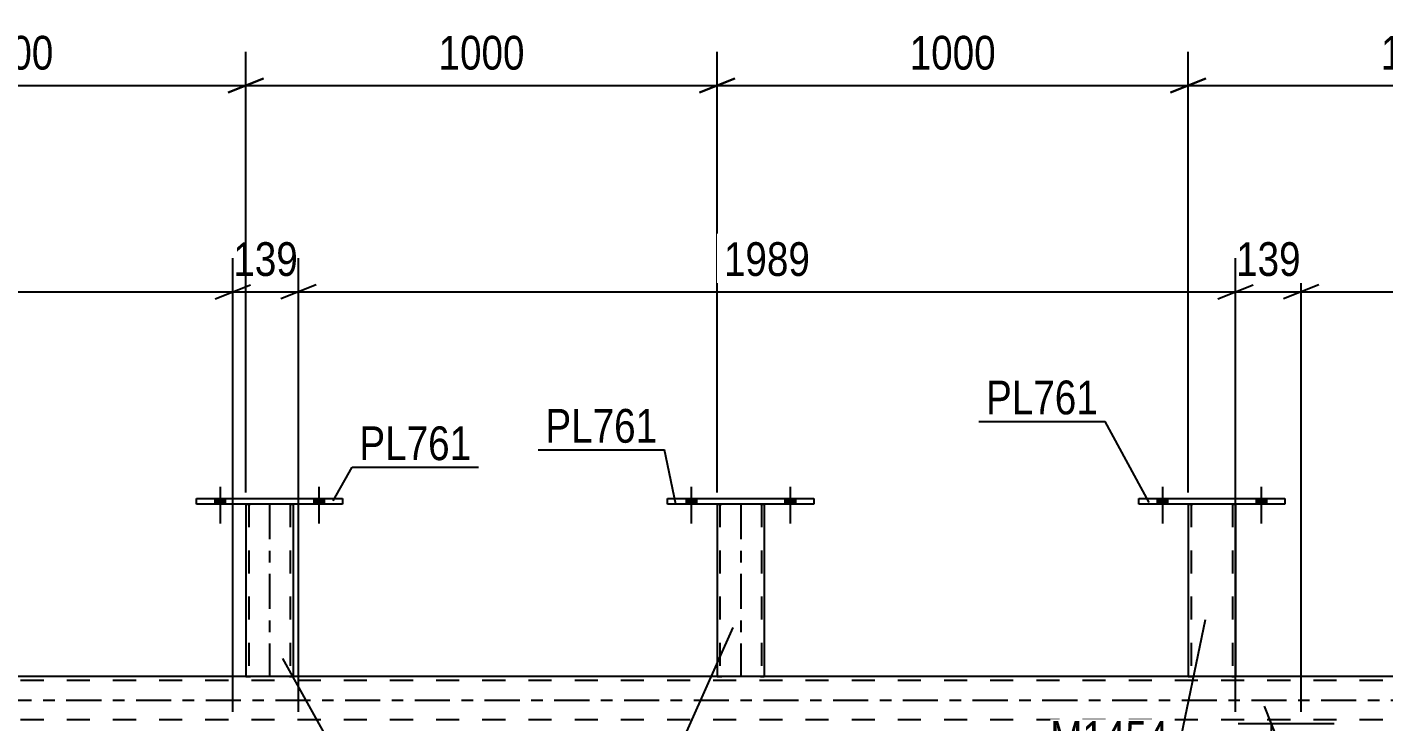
# Model space of a CAD drawing. Header units: millimetres. Extents: x 0 to 841, y 0 to 594.
# Drawn here: x 596.4 to 711.6, y 452.5 to 511.5 of the extents above; entities that cross this region are included whole.
import ezdxf

# ---------------------------------------------------------------- set-up
doc = ezdxf.new("R2010")
doc.units = ezdxf.units.MM
doc.linetypes.add('DXK_LINE_DOT2', pattern=[3.9198, 1.9599, -1.9599])
doc.linetypes.add('DXK_LINE_DOT3', pattern=[5.9187, 2.979, -0.9799, 0.9799, -0.9799])
doc.styles.add('Arial Narrow', font='ARIALN.TTF', dxfattribs={"height": 0.2})

# ---------------------------------------------------------------- blocks, each defined once
blk = doc.blocks.new('Bolt-814761001-3154 - 3038')
at = {"linetype": 'Continuous'}
for points in [[(652.34, 471), (653.22, 471), (653.22, 471.48), (652.34, 471.48)], [(660.74, 470.99), (661.62, 470.99), (661.62, 471.47), (660.74, 471.47)]]:
    blk.add_hatch(color=1, dxfattribs=at).paths.add_polyline_path(points)
at = {"color": 1, "linetype": 'Continuous'}
for p, q in [((652.78, 472.48), (652.78, 469.36)), ((661.18, 472.47), (661.18, 469.35)), ((652.34, 471.48), (652.34, 471)), ((653.22, 471.48), (653.22, 471)), ((660.74, 471.47), (660.74, 470.99)), ((661.62, 471.47), (661.62, 470.99))]:
    blk.add_line(p, q, dxfattribs=at)
blk = doc.blocks.new('Bolt-814761001-3045 - 3038')
at = {"linetype": 'Continuous'}
for points in [[(652.34, 471), (653.22, 471), (653.22, 471.48), (652.34, 471.48)], [(660.74, 470.99), (661.62, 470.99), (661.62, 471.47), (660.74, 471.47)]]:
    blk.add_hatch(color=1, dxfattribs=at).paths.add_polyline_path(points)
at = {"color": 1, "linetype": 'Continuous'}
for p, q in [((652.78, 472.48), (652.78, 469.36)), ((661.18, 472.47), (661.18, 469.35)), ((652.34, 471.48), (652.34, 471)), ((653.22, 471.48), (653.22, 471)), ((660.74, 471.47), (660.74, 470.99)), ((661.62, 471.47), (661.62, 470.99))]:
    blk.add_line(p, q, dxfattribs=at)
blk = doc.blocks.new('Part-814761001-3061 - 3038')
at = {"color": 2, "linetype": 'Continuous'}
for p, q in [((654.98, 471), (654.98, 456.36)), ((658.98, 471), (658.98, 456.36)), ((655.02, 456.36), (654.98, 456.36)), ((655.12, 456.36), (655.02, 456.36)), ((655.28, 456.36), (655.12, 456.36)), ((658.68, 456.36), (655.28, 456.36)), ((658.84, 456.36), (658.68, 456.36)), ((658.94, 456.36), (658.84, 456.36)), ((658.98, 456.36), (658.94, 456.36))]:
    blk.add_line(p, q, dxfattribs=at)
at = {"color": 7, "linetype": 'DXK_LINE_DOT2'}
for p, q in [((654.98, 471), (654.98, 471)), ((654.98, 471), (654.98, 471)), ((654.98, 471), (654.98, 471)), ((655.02, 471), (654.98, 471)), ((654.98, 471), (655.02, 471)), ((655.12, 471), (655.02, 471)), ((655.02, 471), (655.12, 471)), ((655.28, 471), (655.12, 471)), ((655.12, 471), (655.28, 471)), ((655.22, 471), (655.22, 471)), ((655.22, 471), (655.22, 456.36)), ((655.24, 471), (655.22, 471)), ((655.22, 471), (655.24, 471)), ((655.29, 471), (655.24, 471)), ((655.24, 471), (655.29, 471)), ((658.69, 471), (655.28, 471)), ((658.69, 471), (655.28, 471)), ((658.6, 471), (655.29, 471)), ((655.29, 471), (655.37, 471)), ((658.67, 471), (655.37, 471)), ((658.67, 471), (658.6, 471)), ((658.73, 471), (658.67, 471)), ((658.67, 471), (658.73, 471)), ((658.69, 471), (658.84, 471)), ((658.84, 471), (658.69, 471)), ((658.74, 471), (658.73, 471)), ((658.73, 471), (658.74, 471)), ((658.74, 471), (658.74, 471)), ((658.74, 471), (658.74, 456.36)), ((658.84, 471), (658.95, 471)), ((658.95, 471), (658.84, 471)), ((658.95, 471), (658.98, 471)), ((658.98, 471), (658.95, 471)), ((658.98, 471), (658.98, 471)), ((658.98, 471), (658.98, 471)), ((658.98, 471), (658.98, 471)), ((654.98, 456.36), (655.02, 456.36)), ((655.02, 456.36), (655.12, 456.36)), ((655.12, 456.36), (655.28, 456.36)), ((655.24, 456.36), (655.22, 456.36)), ((655.22, 456.36), (655.24, 456.36)), ((655.29, 456.36), (655.24, 456.36)), ((655.24, 456.36), (655.28, 456.36)), ((658.68, 456.36), (655.28, 456.36)), ((655.28, 456.36), (655.29, 456.36)), ((658.59, 456.36), (655.29, 456.36)), ((655.29, 456.36), (655.37, 456.36)), ((658.67, 456.36), (655.37, 456.36)), ((658.67, 456.36), (658.59, 456.36)), ((658.72, 456.36), (658.67, 456.36)), ((658.67, 456.36), (658.72, 456.36)), ((658.68, 456.36), (658.84, 456.36)), ((658.74, 456.36), (658.72, 456.36)), ((658.72, 456.36), (658.74, 456.36)), ((658.84, 456.36), (658.94, 456.36)), ((658.94, 456.36), (658.98, 456.36))]:
    blk.add_line(p, q, dxfattribs=at)
at = {"color": 7, "linetype": 'DXK_LINE_DOT3'}
blk.add_line((656.98, 471), (656.98, 456.36), dxfattribs=at)
blk = doc.blocks.new('Part-814761001-3066 - 3038')
at = {"color": 2, "linetype": 'Continuous'}
for p, q in [((650.78, 471), (650.78, 471.48)), ((650.78, 471.48), (663.18, 471.47)), ((663.18, 471.47), (663.18, 470.99)), ((663.18, 470.99), (650.78, 471))]:
    blk.add_line(p, q, dxfattribs=at)
blk = doc.blocks.new('Part-814761001-3122 - 3038')
at = {"color": 2, "linetype": 'Continuous'}
for p, q in [((610.78, 471), (610.78, 471.48)), ((610.78, 471.48), (623.18, 471.47)), ((623.18, 471.47), (623.18, 470.99)), ((623.18, 470.99), (610.78, 471))]:
    blk.add_line(p, q, dxfattribs=at)
blk = doc.blocks.new('Part-814761001-3135 - 3038')
at = {"color": 2, "linetype": 'Continuous'}
for p, q in [((690.78, 471), (690.78, 471.48)), ((690.78, 471.48), (703.18, 471.47)), ((703.18, 471.47), (703.18, 470.99)), ((703.18, 470.99), (690.78, 471))]:
    blk.add_line(p, q, dxfattribs=at)
blk = doc.blocks.new('Part-814761001-3170 - 3038')
at = {"color": 2, "linetype": 'Continuous'}
for p, q in [((694.98, 471), (694.98, 456.36)), ((698.98, 471), (698.98, 456.36)), ((695.02, 456.36), (694.98, 456.36)), ((695.12, 456.36), (695.02, 456.36)), ((695.28, 456.36), (695.12, 456.36)), ((698.68, 456.36), (695.28, 456.36)), ((698.84, 456.36), (698.68, 456.36)), ((698.94, 456.36), (698.84, 456.36)), ((698.98, 456.36), (698.94, 456.36))]:
    blk.add_line(p, q, dxfattribs=at)
at = {"color": 7, "linetype": 'DXK_LINE_DOT2'}
for p, q in [((694.98, 471), (694.98, 471)), ((694.98, 471), (694.98, 471)), ((694.98, 471), (694.98, 471)), ((695.02, 471), (694.98, 471)), ((694.98, 471), (695.02, 471)), ((695.12, 471), (695.02, 471)), ((695.02, 471), (695.12, 471)), ((695.28, 471), (695.12, 471)), ((695.12, 471), (695.28, 471)), ((695.22, 471), (695.22, 471)), ((695.22, 471), (695.22, 456.36)), ((695.24, 471), (695.22, 471)), ((695.22, 471), (695.24, 471)), ((695.29, 471), (695.24, 471)), ((695.24, 471), (695.29, 471)), ((698.69, 471), (695.28, 471)), ((698.69, 471), (695.28, 471)), ((698.6, 471), (695.29, 471)), ((695.29, 471), (695.37, 471)), ((698.67, 471), (695.37, 471)), ((698.67, 471), (698.6, 471)), ((698.73, 471), (698.67, 471)), ((698.67, 471), (698.73, 471)), ((698.69, 471), (698.84, 471)), ((698.84, 471), (698.69, 471)), ((698.74, 471), (698.73, 471)), ((698.73, 471), (698.74, 471)), ((698.74, 471), (698.74, 471)), ((698.74, 471), (698.74, 456.36)), ((698.84, 471), (698.95, 471)), ((698.95, 471), (698.84, 471)), ((698.95, 471), (698.98, 471)), ((698.98, 471), (698.95, 471)), ((698.98, 471), (698.98, 471)), ((698.98, 471), (698.98, 471)), ((698.98, 471), (698.98, 471)), ((694.98, 456.36), (695.02, 456.36)), ((695.02, 456.36), (695.12, 456.36)), ((695.12, 456.36), (695.28, 456.36)), ((695.24, 456.36), (695.22, 456.36)), ((695.22, 456.36), (695.24, 456.36)), ((695.29, 456.36), (695.24, 456.36)), ((695.24, 456.36), (695.28, 456.36)), ((698.68, 456.36), (695.28, 456.36)), ((695.28, 456.36), (695.29, 456.36)), ((698.59, 456.36), (695.29, 456.36)), ((695.29, 456.36), (695.37, 456.36)), ((698.67, 456.36), (695.37, 456.36)), ((698.67, 456.36), (698.59, 456.36)), ((698.72, 456.36), (698.67, 456.36)), ((698.67, 456.36), (698.72, 456.36)), ((698.68, 456.36), (698.84, 456.36)), ((698.74, 456.36), (698.72, 456.36)), ((698.72, 456.36), (698.74, 456.36)), ((698.84, 456.36), (698.94, 456.36)), ((698.94, 456.36), (698.98, 456.36))]:
    blk.add_line(p, q, dxfattribs=at)
blk = doc.blocks.new('Part-814761001-3525 - 3038')
at = {"color": 2, "linetype": 'Continuous'}
for p, q in [((614.98, 471), (614.98, 456.36)), ((618.98, 471), (618.98, 456.36)), ((615.02, 456.36), (614.98, 456.36)), ((615.12, 456.36), (615.02, 456.36)), ((615.28, 456.36), (615.12, 456.36)), ((618.68, 456.36), (615.28, 456.36)), ((618.84, 456.36), (618.68, 456.36)), ((618.94, 456.36), (618.84, 456.36)), ((618.98, 456.36), (618.94, 456.36))]:
    blk.add_line(p, q, dxfattribs=at)
at = {"color": 7, "linetype": 'DXK_LINE_DOT2'}
for p, q in [((614.98, 471), (614.98, 471)), ((614.98, 471), (614.98, 471)), ((614.98, 471), (614.98, 471)), ((615.02, 471), (614.98, 471)), ((614.98, 471), (615.02, 471)), ((615.12, 471), (615.02, 471)), ((615.02, 471), (615.12, 471)), ((615.28, 471), (615.12, 471)), ((615.12, 471), (615.28, 471)), ((615.22, 471), (615.22, 471)), ((615.22, 471), (615.22, 456.36)), ((615.24, 471), (615.22, 471)), ((615.22, 471), (615.24, 471)), ((615.29, 471), (615.24, 471)), ((615.24, 471), (615.29, 471)), ((618.69, 471), (615.28, 471)), ((618.69, 471), (615.28, 471)), ((618.6, 471), (615.29, 471)), ((615.29, 471), (615.37, 471)), ((618.67, 471), (615.37, 471)), ((618.67, 471), (618.6, 471)), ((618.73, 471), (618.67, 471)), ((618.67, 471), (618.73, 471)), ((618.69, 471), (618.84, 471)), ((618.84, 471), (618.69, 471)), ((618.74, 471), (618.73, 471)), ((618.73, 471), (618.74, 471)), ((618.74, 471), (618.74, 471)), ((618.74, 471), (618.74, 456.36)), ((618.84, 471), (618.95, 471)), ((618.95, 471), (618.84, 471)), ((618.95, 471), (618.98, 471)), ((618.98, 471), (618.95, 471)), ((618.98, 471), (618.98, 471)), ((618.98, 471), (618.98, 471)), ((618.98, 471), (618.98, 471)), ((614.98, 456.36), (615.02, 456.36)), ((615.02, 456.36), (615.12, 456.36)), ((615.12, 456.36), (615.28, 456.36)), ((615.24, 456.36), (615.22, 456.36)), ((615.22, 456.36), (615.24, 456.36)), ((615.29, 456.36), (615.24, 456.36)), ((615.24, 456.36), (615.28, 456.36)), ((618.68, 456.36), (615.28, 456.36)), ((615.28, 456.36), (615.29, 456.36)), ((618.59, 456.36), (615.29, 456.36)), ((615.29, 456.36), (615.37, 456.36)), ((618.67, 456.36), (615.37, 456.36)), ((618.67, 456.36), (618.59, 456.36)), ((618.72, 456.36), (618.67, 456.36)), ((618.67, 456.36), (618.72, 456.36)), ((618.68, 456.36), (618.84, 456.36)), ((618.74, 456.36), (618.72, 456.36)), ((618.72, 456.36), (618.74, 456.36)), ((618.84, 456.36), (618.94, 456.36)), ((618.94, 456.36), (618.98, 456.36))]:
    blk.add_line(p, q, dxfattribs=at)
at = {"color": 7, "linetype": 'DXK_LINE_DOT3'}
blk.add_line((616.98, 471), (616.98, 456.36), dxfattribs=at)
blk = doc.blocks.new('Part-814761001-3207 - 3038')
at = {"color": 2, "linetype": 'Continuous'}
for p, q in [((614.98, 456.36), (578.98, 456.36)), ((654.98, 456.36), (618.98, 456.36)), ((694.98, 456.36), (658.98, 456.36)), ((734.98, 456.36), (698.98, 456.36))]:
    blk.add_line(p, q, dxfattribs=at)
at = {"color": 7, "linetype": 'DXK_LINE_DOT2'}
for p, q in [((618.98, 456.36), (614.98, 456.36)), ((658.98, 456.36), (654.98, 456.36)), ((698.98, 456.36), (694.98, 456.36)), ((758.52, 456.04), (37.45, 456.04)), ((758.52, 452.68), (37.45, 452.68))]:
    blk.add_line(p, q, dxfattribs=at)
at = {"color": 7, "linetype": 'DXK_LINE_DOT3'}
blk.add_line((37.45, 454.36), (758.52, 454.36), dxfattribs=at)
blk = doc.blocks.new('Bolt-814761001-3228 - 3038')
at = {"linetype": 'Continuous'}
for points in [[(692.34, 471), (693.22, 471), (693.22, 471.48), (692.34, 471.48)], [(700.74, 470.99), (701.62, 470.99), (701.62, 471.47), (700.74, 471.47)]]:
    blk.add_hatch(color=1, dxfattribs=at).paths.add_polyline_path(points)
at = {"color": 1, "linetype": 'Continuous'}
for p, q in [((692.78, 472.48), (692.78, 469.36)), ((701.18, 472.47), (701.18, 469.35)), ((692.34, 471.48), (692.34, 471)), ((693.22, 471.48), (693.22, 471)), ((700.74, 471.47), (700.74, 470.99)), ((701.62, 471.47), (701.62, 470.99))]:
    blk.add_line(p, q, dxfattribs=at)
blk = doc.blocks.new('Bolt-814761001-3229 - 3038')
at = {"linetype": 'Continuous'}
for points in [[(692.34, 471), (693.22, 471), (693.22, 471.48), (692.34, 471.48)], [(700.74, 470.99), (701.62, 470.99), (701.62, 471.47), (700.74, 471.47)]]:
    blk.add_hatch(color=1, dxfattribs=at).paths.add_polyline_path(points)
at = {"color": 1, "linetype": 'Continuous'}
for p, q in [((692.78, 472.48), (692.78, 469.36)), ((701.18, 472.47), (701.18, 469.35)), ((692.34, 471.48), (692.34, 471)), ((693.22, 471.48), (693.22, 471)), ((700.74, 471.47), (700.74, 470.99)), ((701.62, 471.47), (701.62, 470.99))]:
    blk.add_line(p, q, dxfattribs=at)
blk = doc.blocks.new('Bolt-814761001-3360 - 3038')
at = {"linetype": 'Continuous'}
for points in [[(612.34, 471), (613.22, 471), (613.22, 471.48), (612.34, 471.48)], [(620.74, 470.99), (621.62, 470.99), (621.62, 471.47), (620.74, 471.47)]]:
    blk.add_hatch(color=1, dxfattribs=at).paths.add_polyline_path(points)
at = {"color": 1, "linetype": 'Continuous'}
for p, q in [((612.78, 472.48), (612.78, 469.36)), ((621.18, 472.47), (621.18, 469.35)), ((612.34, 471.48), (612.34, 471)), ((613.22, 471.48), (613.22, 471)), ((620.74, 471.47), (620.74, 470.99)), ((621.62, 471.47), (621.62, 470.99))]:
    blk.add_line(p, q, dxfattribs=at)
blk = doc.blocks.new('Bolt-814761001-3273 - 3038')
at = {"linetype": 'Continuous'}
for points in [[(612.34, 471), (613.22, 471), (613.22, 471.48), (612.34, 471.48)], [(620.74, 470.99), (621.62, 470.99), (621.62, 471.47), (620.74, 471.47)]]:
    blk.add_hatch(color=1, dxfattribs=at).paths.add_polyline_path(points)
at = {"color": 1, "linetype": 'Continuous'}
for p, q in [((612.78, 472.48), (612.78, 469.36)), ((621.18, 472.47), (621.18, 469.35)), ((612.34, 471.48), (612.34, 471)), ((613.22, 471.48), (613.22, 471)), ((620.74, 471.47), (620.74, 470.99)), ((621.62, 471.47), (621.62, 470.99))]:
    blk.add_line(p, q, dxfattribs=at)
blk = doc.blocks.new('StraightDimension-814761001-4752 - 3038')
at = {"color": 7, "linetype": 'Continuous'}
for p, q in [((614.98, 472), (614.98, 509.4)), ((654.98, 472), (654.98, 509.4)), ((616.48, 507.15), (613.48, 505.95)), ((653.48, 505.95), (656.48, 507.15)), ((614.98, 506.55), (654.98, 506.55))]:
    blk.add_line(p, q, dxfattribs=at)
at = {"color": 0}
blk.add_wipeout([(639.24, 507.3), (639.24, 511.5), (630.73, 511.5), (630.73, 507.3)], dxfattribs=at)
at = {"color": 3, "style": 'Arial Narrow'}
blk.add_text('1000', height=2.863, dxfattribs=at).set_placement((631.33, 507.9))
blk = doc.blocks.new('StraightDimension-814761001-9232 - 3038')
at = {"color": 7, "linetype": 'Continuous'}
for p, q in [((704.57, 453.36), (704.57, 491.88)), ((758.52, 457.36), (758.52, 491.88)), ((706.07, 489.63), (703.07, 488.43)), ((757.02, 488.43), (760.02, 489.63)), ((704.57, 489.03), (758.52, 489.03))]:
    blk.add_line(p, q, dxfattribs=at)
at = {"color": 0}
blk.add_wipeout([(735.8, 489.78), (735.8, 493.98), (727.29, 493.98), (727.29, 489.78)], dxfattribs=at)
at = {"color": 3, "style": 'Arial Narrow'}
blk.add_text('1349', height=2.863, dxfattribs=at).set_placement((727.89, 490.38))
blk = doc.blocks.new('StraightDimension-814761001-9235 - 3038')
at = {"color": 7, "linetype": 'Continuous'}
for p, q in [((613.86, 453.36), (613.86, 491.88)), ((619.44, 453.36), (619.44, 491.88)), ((612.36, 488.43), (615.36, 489.63)), ((620.94, 489.63), (617.94, 488.43)), ((613.86, 489.03), (619.44, 489.03))]:
    blk.add_line(p, q, dxfattribs=at)
at = {"color": 0}
blk.add_wipeout([(619.99, 489.78), (619.99, 493.98), (613.31, 493.98), (613.31, 489.78)], dxfattribs=at)
at = {"color": 3, "style": 'Arial Narrow'}
blk.add_text('139', height=2.863, dxfattribs=at).set_placement((613.91, 490.38))
blk = doc.blocks.new('StraightDimension-814761001-3773 - 3038')
at = {"color": 7, "linetype": 'Continuous'}
for p, q in [((702.65, 450.86), (701.45, 453.86)), ((707.36, 452.36), (699.2, 452.36)), ((702.05, 331.14), (702.05, 452.36)), ((701.45, 332.64), (702.65, 329.64)), ((701.63, 331.14), (704.45, 331.14))]:
    blk.add_line(p, q, dxfattribs=at)
at = {"color": 0}
blk.add_wipeout([(701.3, 396), (697.1, 396), (697.1, 387.49), (701.3, 387.49)], dxfattribs=at)
at = {"color": 3, "style": 'Arial Narrow'}
blk.add_text('3031', height=2.863, rotation=90.0002, dxfattribs=at).set_placement((700.7, 388.09))
blk = doc.blocks.new('StraightDimension-814761001-4742 - 3038')
at = {"color": 7, "linetype": 'Continuous'}
for p, q in [((574.99, 472), (574.99, 509.4)), ((614.98, 472), (614.98, 509.4)), ((576.49, 507.15), (573.49, 505.95)), ((613.48, 505.95), (616.48, 507.15)), ((574.99, 506.55), (614.98, 506.55))]:
    blk.add_line(p, q, dxfattribs=at)
at = {"color": 0}
blk.add_wipeout([(599.24, 507.3), (599.24, 511.5), (590.73, 511.5), (590.73, 507.3)], dxfattribs=at)
at = {"color": 3, "style": 'Arial Narrow'}
blk.add_text('1000', height=2.863, dxfattribs=at).set_placement((591.33, 507.9))
blk = doc.blocks.new('StraightDimension-814761001-4762 - 3038')
at = {"color": 7, "linetype": 'Continuous'}
for p, q in [((654.98, 472), (654.98, 509.4)), ((694.98, 472), (694.98, 509.4)), ((656.48, 507.15), (653.48, 505.95)), ((693.48, 505.95), (696.48, 507.15)), ((654.98, 506.55), (694.98, 506.55))]:
    blk.add_line(p, q, dxfattribs=at)
at = {"color": 0}
blk.add_wipeout([(679.24, 507.3), (679.24, 511.5), (670.73, 511.5), (670.73, 507.3)], dxfattribs=at)
at = {"color": 3, "style": 'Arial Narrow'}
blk.add_text('1000', height=2.863, dxfattribs=at).set_placement((671.33, 507.9))
blk = doc.blocks.new('StraightDimension-814761001-4772 - 3038')
at = {"color": 7, "linetype": 'Continuous'}
for p, q in [((694.98, 472), (694.98, 509.4)), ((734.98, 464.68), (734.98, 509.4)), ((696.48, 507.15), (693.48, 505.95)), ((733.48, 505.95), (736.48, 507.15)), ((694.98, 506.55), (734.98, 506.55))]:
    blk.add_line(p, q, dxfattribs=at)
at = {"color": 0}
blk.add_wipeout([(719.24, 507.3), (719.24, 511.5), (710.73, 511.5), (710.73, 507.3)], dxfattribs=at)
at = {"color": 3, "style": 'Arial Narrow'}
blk.add_text('1000', height=2.863, dxfattribs=at).set_placement((711.33, 507.9))
blk = doc.blocks.new('StraightDimension-814761001-9233 - 3038')
at = {"color": 7, "linetype": 'Continuous'}
for p, q in [((699, 453.36), (699, 491.88)), ((704.57, 453.36), (704.57, 491.88)), ((697.5, 488.43), (700.5, 489.63)), ((706.07, 489.63), (703.07, 488.43)), ((699, 489.03), (704.57, 489.03))]:
    blk.add_line(p, q, dxfattribs=at)
at = {"color": 0}
blk.add_wipeout([(705.13, 489.78), (705.13, 493.98), (698.44, 493.98), (698.44, 489.78)], dxfattribs=at)
at = {"color": 3, "style": 'Arial Narrow'}
blk.add_text('139', height=2.863, dxfattribs=at).set_placement((699.04, 490.38))
blk = doc.blocks.new('StraightDimension-814761001-9234 - 3038')
at = {"color": 7, "linetype": 'Continuous'}
for p, q in [((619.44, 453.36), (619.44, 491.88)), ((699, 453.36), (699, 491.88)), ((620.94, 489.63), (617.94, 488.43)), ((697.5, 488.43), (700.5, 489.63)), ((619.44, 489.03), (699, 489.03))]:
    blk.add_line(p, q, dxfattribs=at)
at = {"color": 0}
blk.add_wipeout([(663.47, 489.78), (663.47, 493.98), (654.96, 493.98), (654.96, 489.78)], dxfattribs=at)
at = {"color": 3, "style": 'Arial Narrow'}
blk.add_text('1989', height=2.863, dxfattribs=at).set_placement((655.56, 490.38))
blk = doc.blocks.new('StraightDimension-814761001-9236 - 3038')
at = {"color": 7, "linetype": 'Continuous'}
for p, q in [((534.3, 453.36), (534.3, 491.88)), ((613.86, 453.36), (613.86, 491.88)), ((535.8, 489.63), (532.8, 488.43)), ((612.36, 488.43), (615.36, 489.63)), ((534.3, 489.03), (613.86, 489.03))]:
    blk.add_line(p, q, dxfattribs=at)
at = {"color": 0}
blk.add_wipeout([(578.34, 489.78), (578.34, 493.98), (569.83, 493.98), (569.83, 489.78)], dxfattribs=at)
at = {"color": 3, "style": 'Arial Narrow'}
blk.add_text('1989', height=2.863, dxfattribs=at).set_placement((570.43, 490.38))
blk = doc.blocks.new('Mark-814761001-3057 - 3038')
at = {"color": 30, "linetype": 'Continuous'}
for p in [(656.31, 460.52), (639.27, 447.53)]:
    blk.add_line(p, (650.52, 447.53), dxfattribs=at)
at = {"color": 0}
blk.add_wipeout([(649.92, 448.13), (649.92, 451.13), (639.87, 451.13), (639.87, 448.13)], dxfattribs=at)
blk.add_wipeout([(649.92, 448.13), (649.92, 451.13), (639.87, 451.13), (639.87, 448.13)], dxfattribs=at)
at = {"color": 3, "style": 'Arial Narrow'}
blk.add_text('M1454', height=2.863, dxfattribs=at).set_placement((639.87, 448.13))
blk = doc.blocks.new('Mark-814761001-3062 - 3038')
at = {"color": 30, "linetype": 'Continuous'}
for p in [(639.8, 475.62), (651.48, 471)]:
    blk.add_line(p, (650.5, 475.62), dxfattribs=at)
at = {"color": 0}
blk.add_wipeout([(649.9, 476.22), (649.9, 479.22), (640.4, 479.22), (640.4, 476.22)], dxfattribs=at)
blk.add_wipeout([(649.9, 476.22), (649.9, 479.22), (640.4, 479.22), (640.4, 476.22)], dxfattribs=at)
at = {"color": 3, "style": 'Arial Narrow'}
blk.add_text('PL761', height=2.863, dxfattribs=at).set_placement((640.4, 476.22))
blk = doc.blocks.new('Mark-814761001-3166 - 3038')
at = {"color": 30, "linetype": 'Continuous'}
for p in [(696.42, 461.17), (682.66, 449.12)]:
    blk.add_line(p, (693.91, 449.12), dxfattribs=at)
at = {"color": 0}
blk.add_wipeout([(693.31, 449.72), (693.31, 452.72), (683.26, 452.72), (683.26, 449.72)], dxfattribs=at)
blk.add_wipeout([(693.31, 449.72), (693.31, 452.72), (683.26, 452.72), (683.26, 449.72)], dxfattribs=at)
at = {"color": 3, "style": 'Arial Narrow'}
blk.add_text('M1454', height=2.863, dxfattribs=at).set_placement((683.26, 449.72))
blk = doc.blocks.new('Mark-814761001-3118 - 3038')
at = {"color": 30, "linetype": 'Continuous'}
for p, q in [((622.37, 471.29), (624.01, 474.14)), ((624.01, 474.14), (634.71, 474.14))]:
    blk.add_line(p, q, dxfattribs=at)
at = {"color": 0}
blk.add_wipeout([(634.11, 474.74), (634.11, 477.74), (624.61, 477.74), (624.61, 474.74)], dxfattribs=at)
blk.add_wipeout([(634.11, 474.74), (634.11, 477.74), (624.61, 477.74), (624.61, 474.74)], dxfattribs=at)
at = {"color": 3, "style": 'Arial Narrow'}
blk.add_text('PL761', height=2.863, dxfattribs=at).set_placement((624.61, 474.74))
blk = doc.blocks.new('Mark-814761001-3131 - 3038')
at = {"color": 30, "linetype": 'Continuous'}
for p in [(677.21, 478.03), (691.66, 471.14)]:
    blk.add_line(p, (687.91, 478.03), dxfattribs=at)
at = {"color": 0}
blk.add_wipeout([(687.31, 478.63), (687.31, 481.63), (677.81, 481.63), (677.81, 478.63)], dxfattribs=at)
blk.add_wipeout([(687.31, 478.63), (687.31, 481.63), (677.81, 481.63), (677.81, 478.63)], dxfattribs=at)
at = {"color": 3, "style": 'Arial Narrow'}
blk.add_text('PL761', height=2.863, dxfattribs=at).set_placement((677.81, 478.63))
blk = doc.blocks.new('Mark-814761001-3521 - 3038')
at = {"color": 30, "linetype": 'Continuous'}
for p, q in [((618.09, 457.9), (624.32, 446.72)), ((624.32, 446.72), (635.57, 446.72))]:
    blk.add_line(p, q, dxfattribs=at)
at = {"color": 0}
blk.add_wipeout([(634.97, 447.32), (634.97, 450.32), (624.92, 450.32), (624.92, 447.32)], dxfattribs=at)
blk.add_wipeout([(634.97, 447.32), (634.97, 450.32), (624.92, 450.32), (624.92, 447.32)], dxfattribs=at)
at = {"color": 3, "style": 'Arial Narrow'}
blk.add_text('M1454', height=2.863, dxfattribs=at).set_placement((624.92, 447.32))

msp = doc.modelspace()

# ---------------------------------------------------------------- block references
for name in ['Bolt-814761001-3360 - 3038', 'Bolt-814761001-3273 - 3038', 'Bolt-814761001-3154 - 3038', 'Bolt-814761001-3045 - 3038', 'Bolt-814761001-3228 - 3038', 'Bolt-814761001-3229 - 3038', 'Part-814761001-3122 - 3038', 'Part-814761001-3066 - 3038', 'Part-814761001-3135 - 3038', 'Part-814761001-3525 - 3038', 'Part-814761001-3061 - 3038', 'Part-814761001-3170 - 3038', 'Part-814761001-3207 - 3038']:
    msp.add_blockref(name, (0, 0))

# ---------------------------------------------------------------- next in the draw order: block references
for name in ['StraightDimension-814761001-4752 - 3038', 'StraightDimension-814761001-9232 - 3038']:
    msp.add_blockref(name, (0, 0))

# ---------------------------------------------------------------- next in the draw order: block references
for name in ['StraightDimension-814761001-4762 - 3038', 'StraightDimension-814761001-9235 - 3038', 'StraightDimension-814761001-3773 - 3038']:
    msp.add_blockref(name, (0, 0))

# ---------------------------------------------------------------- next in the draw order: block references
for name in ['StraightDimension-814761001-4742 - 3038', 'StraightDimension-814761001-4772 - 3038']:
    msp.add_blockref(name, (0, 0))

# ---------------------------------------------------------------- next in the draw order: block references
for name in ['StraightDimension-814761001-9236 - 3038', 'StraightDimension-814761001-9233 - 3038']:
    msp.add_blockref(name, (0, 0))

# ---------------------------------------------------------------- next in the draw order: block references
msp.add_blockref('StraightDimension-814761001-9234 - 3038', (0, 0))

# ---------------------------------------------------------------- next in the draw order: block references
for name in ['Mark-814761001-3131 - 3038', 'Mark-814761001-3062 - 3038', 'Mark-814761001-3118 - 3038', 'Mark-814761001-3166 - 3038', 'Mark-814761001-3057 - 3038', 'Mark-814761001-3521 - 3038']:
    msp.add_blockref(name, (0, 0))

doc.saveas('drawing.dxf')
